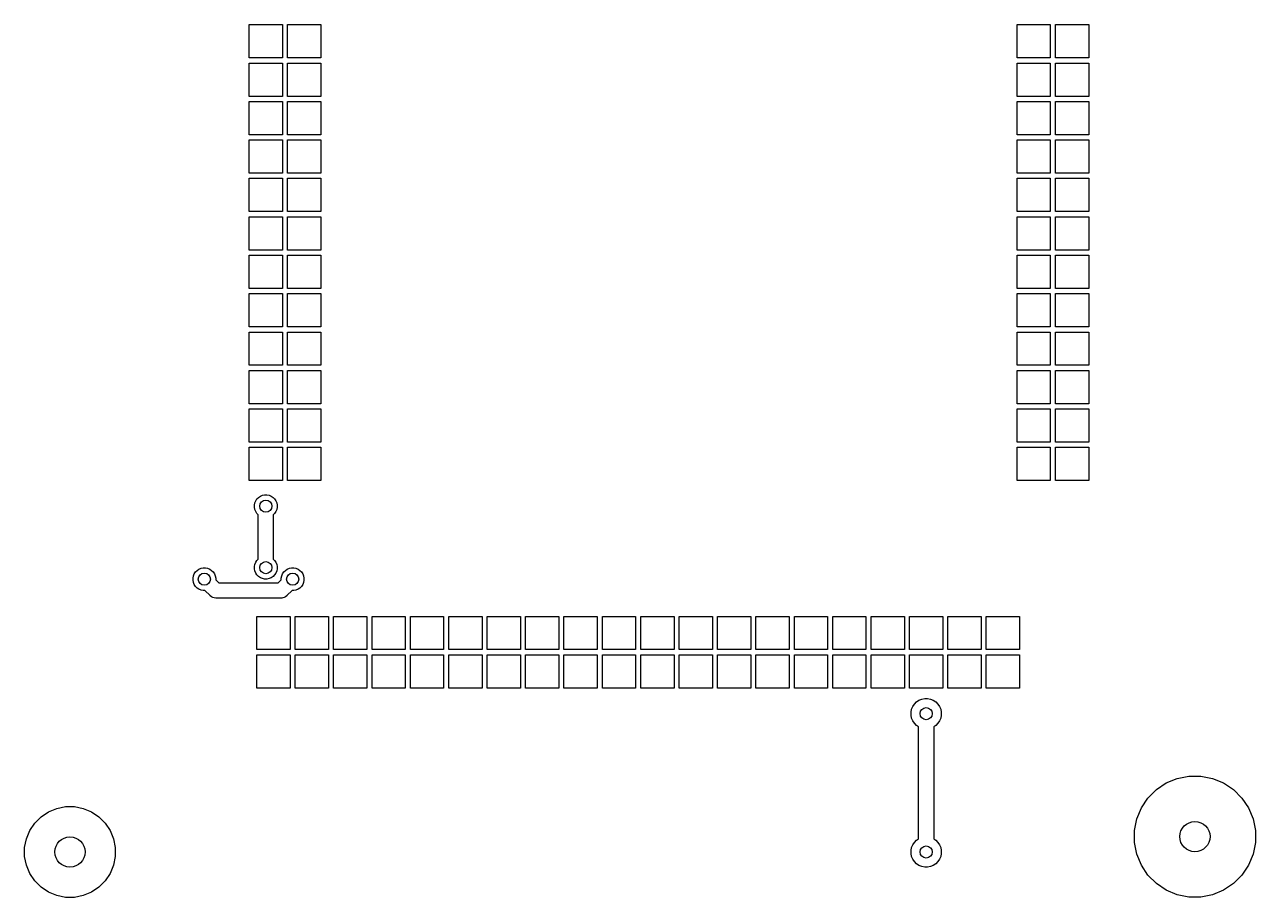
# Model space of a CAD drawing. Extents: x 44 to 125, y -151 to -14.
# Drawn here: x 43.7 to 125.2, y -151.1 to -93.4 of the extents above; entities that cross this region are included whole.
import ezdxf

# ---------------------------------------------------------------- set-up
doc = ezdxf.new("R2010")
doc.units = 0
doc.header["$MEASUREMENT"] = 0
doc.layers.add('BLACK', color=7, linetype='CONTINUOUS')

msp = doc.modelspace()

# ---------------------------------------------------------------- linework, layer by layer
at = {"layer": 'BLACK', "linetype": 'CONTINUOUS'}
for p, q in [((58.59, -95.588), (58.59, -93.388)), ((58.59, -93.388), (60.79, -93.388)), ((60.79, -93.388), (60.79, -95.588)), ((61.13, -95.588), (61.13, -93.388)), ((61.13, -93.388), (63.33, -93.388)), ((63.33, -93.388), (63.33, -95.588)), ((109.39, -95.588), (109.39, -93.388)), ((109.39, -93.388), (111.59, -93.388)), ((111.59, -93.388), (111.59, -95.588)), ((111.93, -95.588), (111.93, -93.388)), ((111.93, -93.388), (114.13, -93.388)), ((114.13, -93.388), (114.13, -95.588)), ((60.79, -95.588), (58.59, -95.588)), ((58.59, -98.128), (58.59, -95.928)), ((58.59, -95.928), (60.79, -95.928)), ((60.79, -95.928), (60.79, -98.128)), ((63.33, -95.588), (61.13, -95.588)), ((61.13, -98.128), (61.13, -95.928)), ((61.13, -95.928), (63.33, -95.928)), ((63.33, -95.928), (63.33, -98.128)), ((111.59, -95.588), (109.39, -95.588)), ((109.39, -98.128), (109.39, -95.928)), ((109.39, -95.928), (111.59, -95.928)), ((111.59, -95.928), (111.59, -98.128)), ((114.13, -95.588), (111.93, -95.588)), ((111.93, -98.128), (111.93, -95.928)), ((111.93, -95.928), (114.13, -95.928)), ((114.13, -95.928), (114.13, -98.128)), ((60.79, -98.128), (58.59, -98.128)), ((58.59, -100.668), (58.59, -98.468)), ((58.59, -98.468), (60.79, -98.468)), ((60.79, -98.468), (60.79, -100.668)), ((63.33, -98.128), (61.13, -98.128)), ((61.13, -100.668), (61.13, -98.468)), ((61.13, -98.468), (63.33, -98.468)), ((63.33, -98.468), (63.33, -100.668)), ((111.59, -98.128), (109.39, -98.128)), ((109.39, -100.668), (109.39, -98.468)), ((109.39, -98.468), (111.59, -98.468)), ((111.59, -98.468), (111.59, -100.668)), ((114.13, -98.128), (111.93, -98.128)), ((111.93, -100.668), (111.93, -98.468)), ((111.93, -98.468), (114.13, -98.468)), ((114.13, -98.468), (114.13, -100.668)), ((60.79, -100.668), (58.59, -100.668)), ((63.33, -100.668), (61.13, -100.668)), ((111.59, -100.668), (109.39, -100.668)), ((114.13, -100.668), (111.93, -100.668)), ((58.59, -103.208), (58.59, -101.008)), ((58.59, -101.008), (60.79, -101.008)), ((60.79, -101.008), (60.79, -103.208)), ((61.13, -103.208), (61.13, -101.008)), ((61.13, -101.008), (63.33, -101.008)), ((63.33, -101.008), (63.33, -103.208)), ((109.39, -103.208), (109.39, -101.008)), ((109.39, -101.008), (111.59, -101.008)), ((111.59, -101.008), (111.59, -103.208)), ((111.93, -103.208), (111.93, -101.008)), ((111.93, -101.008), (114.13, -101.008)), ((114.13, -101.008), (114.13, -103.208)), ((60.79, -103.208), (58.59, -103.208)), ((63.33, -103.208), (61.13, -103.208)), ((111.59, -103.208), (109.39, -103.208)), ((114.13, -103.208), (111.93, -103.208)), ((58.59, -105.748), (58.59, -103.548)), ((58.59, -103.548), (60.79, -103.548)), ((60.79, -103.548), (60.79, -105.748)), ((61.13, -105.748), (61.13, -103.548)), ((61.13, -103.548), (63.33, -103.548)), ((63.33, -103.548), (63.33, -105.748)), ((109.39, -105.748), (109.39, -103.548)), ((109.39, -103.548), (111.59, -103.548)), ((111.59, -103.548), (111.59, -105.748)), ((111.93, -105.748), (111.93, -103.548)), ((111.93, -103.548), (114.13, -103.548)), ((114.13, -103.548), (114.13, -105.748)), ((60.79, -105.748), (58.59, -105.748)), ((63.33, -105.748), (61.13, -105.748)), ((111.59, -105.748), (109.39, -105.748)), ((114.13, -105.748), (111.93, -105.748)), ((58.59, -108.288), (58.59, -106.088)), ((58.59, -106.088), (60.79, -106.088)), ((60.79, -106.088), (60.79, -108.288)), ((61.13, -108.288), (61.13, -106.088)), ((61.13, -106.088), (63.33, -106.088)), ((63.33, -106.088), (63.33, -108.288)), ((109.39, -108.288), (109.39, -106.088)), ((109.39, -106.088), (111.59, -106.088)), ((111.59, -106.088), (111.59, -108.288)), ((111.93, -108.288), (111.93, -106.088)), ((111.93, -106.088), (114.13, -106.088)), ((114.13, -106.088), (114.13, -108.288)), ((60.79, -108.288), (58.59, -108.288)), ((63.33, -108.288), (61.13, -108.288)), ((111.59, -108.288), (109.39, -108.288)), ((114.13, -108.288), (111.93, -108.288)), ((58.59, -110.828), (58.59, -108.628)), ((58.59, -108.628), (60.79, -108.628)), ((60.79, -108.628), (60.79, -110.828)), ((61.13, -110.828), (61.13, -108.628)), ((61.13, -108.628), (63.33, -108.628)), ((63.33, -108.628), (63.33, -110.828)), ((109.39, -110.828), (109.39, -108.628)), ((109.39, -108.628), (111.59, -108.628)), ((111.59, -108.628), (111.59, -110.828)), ((111.93, -110.828), (111.93, -108.628)), ((111.93, -108.628), (114.13, -108.628)), ((114.13, -108.628), (114.13, -110.828)), ((60.79, -110.828), (58.59, -110.828)), ((58.59, -113.368), (58.59, -111.168)), ((58.59, -111.168), (60.79, -111.168)), ((60.79, -111.168), (60.79, -113.368)), ((63.33, -110.828), (61.13, -110.828)), ((61.13, -113.368), (61.13, -111.168)), ((61.13, -111.168), (63.33, -111.168)), ((63.33, -111.168), (63.33, -113.368)), ((111.59, -110.828), (109.39, -110.828)), ((109.39, -113.368), (109.39, -111.168)), ((109.39, -111.168), (111.59, -111.168)), ((111.59, -111.168), (111.59, -113.368)), ((114.13, -110.828), (111.93, -110.828)), ((111.93, -113.368), (111.93, -111.168)), ((111.93, -111.168), (114.13, -111.168)), ((114.13, -111.168), (114.13, -113.368)), ((60.79, -113.368), (58.59, -113.368)), ((58.59, -115.908), (58.59, -113.708)), ((58.59, -113.708), (60.79, -113.708)), ((60.79, -113.708), (60.79, -115.908)), ((63.33, -113.368), (61.13, -113.368)), ((61.13, -115.908), (61.13, -113.708)), ((61.13, -113.708), (63.33, -113.708)), ((63.33, -113.708), (63.33, -115.908)), ((111.59, -113.368), (109.39, -113.368)), ((109.39, -115.908), (109.39, -113.708)), ((109.39, -113.708), (111.59, -113.708)), ((111.59, -113.708), (111.59, -115.908)), ((114.13, -113.368), (111.93, -113.368)), ((111.93, -115.908), (111.93, -113.708)), ((111.93, -113.708), (114.13, -113.708)), ((114.13, -113.708), (114.13, -115.908)), ((60.79, -115.908), (58.59, -115.908)), ((58.59, -118.448), (58.59, -116.248)), ((58.59, -116.248), (60.79, -116.248)), ((60.79, -116.248), (60.79, -118.448)), ((63.33, -115.908), (61.13, -115.908)), ((61.13, -118.448), (61.13, -116.248)), ((61.13, -116.248), (63.33, -116.248)), ((63.33, -116.248), (63.33, -118.448)), ((111.59, -115.908), (109.39, -115.908)), ((109.39, -118.448), (109.39, -116.248)), ((109.39, -116.248), (111.59, -116.248)), ((111.59, -116.248), (111.59, -118.448)), ((114.13, -115.908), (111.93, -115.908)), ((111.93, -118.448), (111.93, -116.248)), ((111.93, -116.248), (114.13, -116.248)), ((114.13, -116.248), (114.13, -118.448)), ((60.79, -118.448), (58.59, -118.448)), ((58.59, -120.988), (58.59, -118.788)), ((58.59, -118.788), (60.79, -118.788)), ((60.79, -118.788), (60.79, -120.988)), ((63.33, -118.448), (61.13, -118.448)), ((61.13, -120.988), (61.13, -118.788)), ((61.13, -118.788), (63.33, -118.788)), ((63.33, -118.788), (63.33, -120.988)), ((111.59, -118.448), (109.39, -118.448)), ((109.39, -120.988), (109.39, -118.788)), ((109.39, -118.788), (111.59, -118.788)), ((111.59, -118.788), (111.59, -120.988)), ((114.13, -118.448), (111.93, -118.448)), ((111.93, -120.988), (111.93, -118.788)), ((111.93, -118.788), (114.13, -118.788)), ((114.13, -118.788), (114.13, -120.988)), ((60.79, -120.988), (58.59, -120.988)), ((63.33, -120.988), (61.13, -120.988)), ((111.59, -120.988), (109.39, -120.988)), ((114.13, -120.988), (111.93, -120.988)), ((58.59, -123.528), (58.59, -121.328)), ((58.59, -121.328), (60.79, -121.328)), ((60.79, -121.328), (60.79, -123.528)), ((61.13, -123.528), (61.13, -121.328)), ((61.13, -121.328), (63.33, -121.328)), ((63.33, -121.328), (63.33, -123.528)), ((109.39, -123.528), (109.39, -121.328)), ((109.39, -121.328), (111.59, -121.328)), ((111.59, -121.328), (111.59, -123.528)), ((111.93, -123.528), (111.93, -121.328)), ((111.93, -121.328), (114.13, -121.328)), ((114.13, -121.328), (114.13, -123.528)), ((60.79, -123.528), (58.59, -123.528)), ((63.33, -123.528), (61.13, -123.528)), ((111.59, -123.528), (109.39, -123.528)), ((114.13, -123.528), (111.93, -123.528)), ((59.2119, -124.639), (59.3347, -124.557)), ((59.3347, -124.557), (59.4712, -124.501)), ((59.4712, -124.501), (59.6161, -124.472)), ((59.6161, -124.472), (59.7639, -124.472)), ((59.7639, -124.472), (59.9088, -124.501)), ((59.9088, -124.501), (60.0453, -124.557)), ((60.0453, -124.557), (60.1681, -124.639)), ((58.94, -125.148), (58.9688, -125.003)), ((58.94, -125.296), (58.94, -125.148)), ((58.9688, -125.441), (58.94, -125.296)), ((58.9688, -125.003), (59.0254, -124.867)), ((59.0254, -124.867), (59.1074, -124.744)), ((59.1074, -124.744), (59.2119, -124.639)), ((60.1681, -124.639), (60.2726, -124.744)), ((60.2726, -124.744), (60.3546, -124.867)), ((60.3546, -124.867), (60.4112, -125.003)), ((60.4112, -125.003), (60.44, -125.148)), ((60.44, -125.296), (60.4112, -125.441)), ((60.44, -125.148), (60.44, -125.296)), ((59.0254, -125.577), (58.9688, -125.441)), ((59.1074, -125.7), (59.0254, -125.577)), ((59.19, -125.783), (59.1074, -125.7)), ((59.19, -128.725), (59.19, -125.783)), ((60.2726, -125.7), (60.19, -125.783)), ((60.19, -125.783), (60.19, -128.725)), ((60.3546, -125.577), (60.2726, -125.7)), ((60.4112, -125.441), (60.3546, -125.577)), ((55.1479, -129.465), (55.2707, -129.383)), ((55.2707, -129.383), (55.4072, -129.327)), ((55.4072, -129.327), (55.5521, -129.298)), ((55.5521, -129.298), (55.6999, -129.298)), ((55.6999, -129.298), (55.8448, -129.327)), ((55.8448, -129.327), (55.9813, -129.383)), ((55.9813, -129.383), (56.1041, -129.465)), ((58.94, -129.212), (58.9688, -129.067)), ((58.94, -129.36), (58.94, -129.212)), ((58.9688, -129.505), (58.94, -129.36)), ((58.9688, -129.067), (59.0254, -128.931)), ((59.0254, -128.931), (59.1074, -128.808)), ((59.1074, -128.808), (59.19, -128.725)), ((60.19, -128.725), (60.2726, -128.808)), ((60.2726, -128.808), (60.3546, -128.931)), ((60.3546, -128.931), (60.4112, -129.067)), ((60.4112, -129.067), (60.44, -129.212)), ((60.44, -129.36), (60.4112, -129.505)), ((60.44, -129.212), (60.44, -129.36)), ((60.9899, -129.465), (61.1127, -129.383)), ((61.1127, -129.383), (61.2492, -129.327)), ((61.2492, -129.327), (61.3941, -129.298)), ((61.3941, -129.298), (61.5419, -129.298)), ((61.5419, -129.298), (61.6868, -129.327)), ((61.6868, -129.327), (61.8233, -129.383)), ((61.8233, -129.383), (61.9461, -129.465)), ((54.876, -129.974), (54.9048, -129.829)), ((54.876, -130.122), (54.876, -129.974)), ((54.9048, -130.267), (54.876, -130.122)), ((54.9048, -129.829), (54.9614, -129.693)), ((54.9614, -130.403), (54.9048, -130.267)), ((54.9614, -129.693), (55.0434, -129.57)), ((55.0434, -129.57), (55.1479, -129.465)), ((56.1041, -129.465), (56.2086, -129.57)), ((56.2086, -129.57), (56.2906, -129.693)), ((56.2906, -129.693), (56.3472, -129.829)), ((56.3472, -129.829), (56.376, -129.974)), ((56.376, -129.974), (56.376, -130.091)), ((56.376, -130.091), (56.5831, -130.298)), ((59.0254, -129.641), (58.9688, -129.505)), ((59.1074, -129.764), (59.0254, -129.641)), ((59.2119, -129.869), (59.1074, -129.764)), ((59.3347, -129.951), (59.2119, -129.869)), ((59.4712, -130.007), (59.3347, -129.951)), ((59.6161, -130.036), (59.4712, -130.007)), ((59.7639, -130.036), (59.6161, -130.036)), ((59.9088, -130.007), (59.7639, -130.036)), ((60.0453, -129.951), (59.9088, -130.007)), ((60.1681, -129.869), (60.0453, -129.951)), ((60.2726, -129.764), (60.1681, -129.869)), ((60.3546, -129.641), (60.2726, -129.764)), ((60.4112, -129.505), (60.3546, -129.641)), ((60.5109, -130.298), (60.718, -130.091)), ((60.718, -129.974), (60.7468, -129.829)), ((60.718, -130.091), (60.718, -129.974)), ((60.7468, -129.829), (60.8034, -129.693)), ((60.8034, -129.693), (60.8854, -129.57)), ((60.8854, -129.57), (60.9899, -129.465)), ((61.9461, -129.465), (62.0506, -129.57)), ((62.0506, -129.57), (62.1326, -129.693)), ((62.1326, -129.693), (62.1892, -129.829)), ((62.1892, -130.267), (62.1326, -130.403)), ((62.1892, -129.829), (62.218, -129.974)), ((62.218, -130.122), (62.1892, -130.267)), ((62.218, -129.974), (62.218, -130.122)), ((55.0434, -130.526), (54.9614, -130.403)), ((55.1479, -130.631), (55.0434, -130.526)), ((55.2707, -130.713), (55.1479, -130.631)), ((55.4072, -130.769), (55.2707, -130.713)), ((55.5521, -130.798), (55.4072, -130.769)), ((55.6689, -130.798), (55.5521, -130.798)), ((56.0051, -131.134), (55.6689, -130.798)), ((56.5831, -130.298), (60.5109, -130.298)), ((61.4251, -130.798), (61.0889, -131.134)), ((61.5419, -130.798), (61.4251, -130.798)), ((61.6868, -130.769), (61.5419, -130.798)), ((61.8233, -130.713), (61.6868, -130.769)), ((61.9461, -130.631), (61.8233, -130.713)), ((62.0506, -130.526), (61.9461, -130.631)), ((62.1326, -130.403), (62.0506, -130.526)), ((56.0207, -131.153), (56.0051, -131.134)), ((56.0969, -131.216), (56.0207, -131.153)), ((56.1837, -131.262), (56.0969, -131.216)), ((56.278, -131.291), (56.1837, -131.262)), ((56.376, -131.3), (56.278, -131.291)), ((56.4006, -131.298), (56.376, -131.3)), ((60.6934, -131.298), (56.4006, -131.298)), ((60.718, -131.3), (60.6934, -131.298)), ((60.7426, -131.298), (60.718, -131.3)), ((60.816, -131.291), (60.7426, -131.298)), ((60.9103, -131.262), (60.816, -131.291)), ((60.9971, -131.216), (60.9103, -131.262)), ((61.0733, -131.153), (60.9971, -131.216)), ((61.0889, -131.134), (61.0733, -131.153)), ((59.098, -134.704), (59.098, -132.504)), ((59.098, -132.504), (61.298, -132.504)), ((61.298, -132.504), (61.298, -134.704)), ((61.638, -134.704), (61.638, -132.504)), ((61.638, -132.504), (63.838, -132.504)), ((63.838, -132.504), (63.838, -134.704)), ((64.178, -134.704), (64.178, -132.504)), ((64.178, -132.504), (66.378, -132.504)), ((66.378, -132.504), (66.378, -134.704)), ((66.718, -134.704), (66.718, -132.504)), ((66.718, -132.504), (68.918, -132.504)), ((68.918, -132.504), (68.918, -134.704)), ((69.258, -134.704), (69.258, -132.504)), ((69.258, -132.504), (71.458, -132.504)), ((71.458, -132.504), (71.458, -134.704)), ((71.798, -134.704), (71.798, -132.504)), ((71.798, -132.504), (73.998, -132.504)), ((73.998, -132.504), (73.998, -134.704)), ((74.338, -134.704), (74.338, -132.504)), ((74.338, -132.504), (76.538, -132.504)), ((76.538, -132.504), (76.538, -134.704)), ((76.878, -134.704), (76.878, -132.504)), ((76.878, -132.504), (79.078, -132.504)), ((79.078, -132.504), (79.078, -134.704)), ((79.418, -134.704), (79.418, -132.504)), ((79.418, -132.504), (81.618, -132.504)), ((81.618, -132.504), (81.618, -134.704)), ((81.958, -134.704), (81.958, -132.504)), ((81.958, -132.504), (84.158, -132.504)), ((84.158, -132.504), (84.158, -134.704)), ((84.498, -134.704), (84.498, -132.504)), ((84.498, -132.504), (86.698, -132.504)), ((86.698, -132.504), (86.698, -134.704)), ((87.038, -134.704), (87.038, -132.504)), ((87.038, -132.504), (89.238, -132.504)), ((89.238, -132.504), (89.238, -134.704)), ((89.578, -134.704), (89.578, -132.504)), ((89.578, -132.504), (91.778, -132.504)), ((91.778, -132.504), (91.778, -134.704)), ((92.118, -134.704), (92.118, -132.504)), ((92.118, -132.504), (94.318, -132.504)), ((94.318, -132.504), (94.318, -134.704)), ((94.658, -134.704), (94.658, -132.504)), ((94.658, -132.504), (96.858, -132.504)), ((96.858, -132.504), (96.858, -134.704)), ((97.198, -134.704), (97.198, -132.504)), ((97.198, -132.504), (99.398, -132.504)), ((99.398, -132.504), (99.398, -134.704)), ((99.738, -134.704), (99.738, -132.504)), ((99.738, -132.504), (101.938, -132.504)), ((101.938, -132.504), (101.938, -134.704)), ((102.278, -134.704), (102.278, -132.504)), ((102.278, -132.504), (104.478, -132.504)), ((104.478, -132.504), (104.478, -134.704)), ((104.818, -134.704), (104.818, -132.504)), ((104.818, -132.504), (107.018, -132.504)), ((107.018, -132.504), (107.018, -134.704)), ((107.358, -134.704), (107.358, -132.504)), ((107.358, -132.504), (109.558, -132.504)), ((109.558, -132.504), (109.558, -134.704)), ((61.298, -134.704), (59.098, -134.704)), ((59.098, -137.244), (59.098, -135.044)), ((59.098, -135.044), (61.298, -135.044)), ((61.298, -135.044), (61.298, -137.244)), ((63.838, -134.704), (61.638, -134.704)), ((61.638, -137.244), (61.638, -135.044)), ((61.638, -135.044), (63.838, -135.044)), ((63.838, -135.044), (63.838, -137.244)), ((66.378, -134.704), (64.178, -134.704)), ((64.178, -137.244), (64.178, -135.044)), ((64.178, -135.044), (66.378, -135.044)), ((66.378, -135.044), (66.378, -137.244)), ((68.918, -134.704), (66.718, -134.704)), ((66.718, -137.244), (66.718, -135.044)), ((66.718, -135.044), (68.918, -135.044)), ((68.918, -135.044), (68.918, -137.244)), ((71.458, -134.704), (69.258, -134.704)), ((69.258, -137.244), (69.258, -135.044)), ((69.258, -135.044), (71.458, -135.044)), ((71.458, -135.044), (71.458, -137.244)), ((73.998, -134.704), (71.798, -134.704)), ((71.798, -137.244), (71.798, -135.044)), ((71.798, -135.044), (73.998, -135.044)), ((73.998, -135.044), (73.998, -137.244)), ((76.538, -134.704), (74.338, -134.704)), ((74.338, -137.244), (74.338, -135.044)), ((74.338, -135.044), (76.538, -135.044)), ((76.538, -135.044), (76.538, -137.244)), ((79.078, -134.704), (76.878, -134.704)), ((76.878, -137.244), (76.878, -135.044)), ((76.878, -135.044), (79.078, -135.044)), ((79.078, -135.044), (79.078, -137.244)), ((81.618, -134.704), (79.418, -134.704)), ((79.418, -137.244), (79.418, -135.044)), ((79.418, -135.044), (81.618, -135.044)), ((81.618, -135.044), (81.618, -137.244)), ((84.158, -134.704), (81.958, -134.704)), ((81.958, -137.244), (81.958, -135.044)), ((81.958, -135.044), (84.158, -135.044)), ((84.158, -135.044), (84.158, -137.244)), ((86.698, -134.704), (84.498, -134.704)), ((84.498, -137.244), (84.498, -135.044)), ((84.498, -135.044), (86.698, -135.044)), ((86.698, -135.044), (86.698, -137.244)), ((89.238, -134.704), (87.038, -134.704)), ((87.038, -137.244), (87.038, -135.044)), ((87.038, -135.044), (89.238, -135.044)), ((89.238, -135.044), (89.238, -137.244)), ((91.778, -134.704), (89.578, -134.704)), ((89.578, -137.244), (89.578, -135.044)), ((89.578, -135.044), (91.778, -135.044)), ((91.778, -135.044), (91.778, -137.244)), ((94.318, -134.704), (92.118, -134.704)), ((92.118, -137.244), (92.118, -135.044)), ((92.118, -135.044), (94.318, -135.044)), ((94.318, -135.044), (94.318, -137.244)), ((96.858, -134.704), (94.658, -134.704)), ((94.658, -137.244), (94.658, -135.044)), ((94.658, -135.044), (96.858, -135.044)), ((96.858, -135.044), (96.858, -137.244)), ((99.398, -134.704), (97.198, -134.704)), ((97.198, -137.244), (97.198, -135.044)), ((97.198, -135.044), (99.398, -135.044)), ((99.398, -135.044), (99.398, -137.244)), ((101.938, -134.704), (99.738, -134.704)), ((99.738, -137.244), (99.738, -135.044)), ((99.738, -135.044), (101.938, -135.044)), ((101.938, -135.044), (101.938, -137.244)), ((104.478, -134.704), (102.278, -134.704)), ((102.278, -137.244), (102.278, -135.044)), ((102.278, -135.044), (104.478, -135.044)), ((104.478, -135.044), (104.478, -137.244)), ((107.018, -134.704), (104.818, -134.704)), ((104.818, -137.244), (104.818, -135.044)), ((104.818, -135.044), (107.018, -135.044)), ((107.018, -135.044), (107.018, -137.244)), ((109.558, -134.704), (107.358, -134.704)), ((107.358, -137.244), (107.358, -135.044)), ((107.358, -135.044), (109.558, -135.044)), ((109.558, -135.044), (109.558, -137.244)), ((61.298, -137.244), (59.098, -137.244)), ((63.838, -137.244), (61.638, -137.244)), ((66.378, -137.244), (64.178, -137.244)), ((68.918, -137.244), (66.718, -137.244)), ((71.458, -137.244), (69.258, -137.244)), ((73.998, -137.244), (71.798, -137.244)), ((76.538, -137.244), (74.338, -137.244)), ((79.078, -137.244), (76.878, -137.244)), ((81.618, -137.244), (79.418, -137.244)), ((84.158, -137.244), (81.958, -137.244)), ((86.698, -137.244), (84.498, -137.244)), ((89.238, -137.244), (87.038, -137.244)), ((91.778, -137.244), (89.578, -137.244)), ((94.318, -137.244), (92.118, -137.244)), ((96.858, -137.244), (94.658, -137.244)), ((99.398, -137.244), (97.198, -137.244)), ((101.938, -137.244), (99.738, -137.244)), ((104.478, -137.244), (102.278, -137.244)), ((107.018, -137.244), (104.818, -137.244)), ((109.558, -137.244), (107.358, -137.244)), ((102.492, -138.464), (102.601, -138.301)), ((102.601, -138.301), (102.741, -138.161)), ((102.741, -138.161), (102.904, -138.052)), ((102.904, -138.052), (103.086, -137.976)), ((103.086, -137.976), (103.28, -137.938)), ((103.28, -137.938), (103.476, -137.938)), ((103.476, -137.938), (103.67, -137.976)), ((103.67, -137.976), (103.852, -138.052)), ((103.852, -138.052), (104.015, -138.161)), ((104.015, -138.161), (104.155, -138.301)), ((104.155, -138.301), (104.264, -138.464)), ((102.378, -138.84), (102.416, -138.646)), ((102.378, -139.036), (102.378, -138.84)), ((102.416, -139.23), (102.378, -139.036)), ((102.416, -138.646), (102.492, -138.464)), ((102.492, -139.412), (102.416, -139.23)), ((104.264, -138.464), (104.34, -138.646)), ((104.34, -139.23), (104.264, -139.412)), ((104.34, -138.646), (104.378, -138.84)), ((104.378, -139.036), (104.34, -139.23)), ((104.378, -138.84), (104.378, -139.036)), ((102.601, -139.575), (102.492, -139.412)), ((102.741, -139.715), (102.601, -139.575)), ((102.878, -139.807), (102.741, -139.715)), ((102.878, -147.213), (102.878, -139.807)), ((104.015, -139.715), (103.878, -139.807)), ((103.878, -139.807), (103.878, -147.213)), ((104.155, -139.575), (104.015, -139.715)), ((104.264, -139.412), (104.155, -139.575)), ((119.263, -143.521), (119.991, -143.22)), ((119.991, -143.22), (120.764, -143.066)), ((120.764, -143.066), (121.552, -143.066)), ((121.552, -143.066), (122.325, -143.22)), ((122.325, -143.22), (123.053, -143.521)), ((118.051, -144.516), (118.608, -143.959)), ((118.608, -143.959), (119.263, -143.521)), ((123.053, -143.521), (123.708, -143.959)), ((123.708, -143.959), (124.265, -144.516)), ((117.613, -145.171), (118.051, -144.516)), ((124.265, -144.516), (124.703, -145.171)), ((44.8236, -145.752), (45.315, -145.423)), ((45.315, -145.423), (45.8609, -145.197)), ((45.8609, -145.197), (46.4405, -145.082)), ((46.4405, -145.082), (47.0315, -145.082)), ((47.0315, -145.082), (47.6111, -145.197)), ((47.6111, -145.197), (48.157, -145.423)), ((48.157, -145.423), (48.6484, -145.752)), ((117.312, -145.899), (117.613, -145.171)), ((124.703, -145.171), (125.004, -145.899)), ((44.0774, -146.661), (44.4057, -146.17)), ((44.4057, -146.17), (44.8236, -145.752)), ((48.6484, -145.752), (49.0663, -146.17)), ((49.0663, -146.17), (49.3946, -146.661)), ((117.158, -146.672), (117.312, -145.899)), ((125.004, -145.899), (125.158, -146.672)), ((43.736, -147.787), (43.8513, -147.207)), ((43.8513, -147.207), (44.0774, -146.661)), ((49.3946, -146.661), (49.6207, -147.207)), ((49.6207, -147.207), (49.736, -147.787)), ((102.601, -147.445), (102.741, -147.305)), ((102.741, -147.305), (102.878, -147.213)), ((103.878, -147.213), (104.015, -147.305)), ((104.015, -147.305), (104.155, -147.445)), ((117.158, -147.46), (117.158, -146.672)), ((125.158, -146.672), (125.158, -147.46)), ((43.736, -148.377), (43.736, -147.787)), ((49.736, -147.787), (49.736, -148.377)), ((102.378, -147.984), (102.416, -147.79)), ((102.378, -148.18), (102.378, -147.984)), ((102.416, -148.374), (102.378, -148.18)), ((102.416, -147.79), (102.492, -147.608)), ((102.492, -147.608), (102.601, -147.445)), ((104.155, -147.445), (104.264, -147.608)), ((104.264, -147.608), (104.34, -147.79)), ((104.34, -147.79), (104.378, -147.984)), ((104.378, -148.18), (104.34, -148.374)), ((104.378, -147.984), (104.378, -148.18)), ((117.312, -148.233), (117.158, -147.46)), ((125.158, -147.46), (125.004, -148.233)), ((43.8513, -148.957), (43.736, -148.377)), ((44.0774, -149.503), (43.8513, -148.957)), ((49.6207, -148.957), (49.3946, -149.503)), ((49.736, -148.377), (49.6207, -148.957)), ((102.492, -148.556), (102.416, -148.374)), ((102.601, -148.719), (102.492, -148.556)), ((102.741, -148.859), (102.601, -148.719)), ((102.904, -148.968), (102.741, -148.859)), ((103.086, -149.044), (102.904, -148.968)), ((103.852, -148.968), (103.67, -149.044)), ((104.015, -148.859), (103.852, -148.968)), ((104.155, -148.719), (104.015, -148.859)), ((104.264, -148.556), (104.155, -148.719)), ((104.34, -148.374), (104.264, -148.556)), ((117.613, -148.961), (117.312, -148.233)), ((118.051, -149.616), (117.613, -148.961)), ((124.703, -148.961), (124.265, -149.616)), ((125.004, -148.233), (124.703, -148.961)), ((44.4057, -149.994), (44.0774, -149.503)), ((49.3946, -149.503), (49.0663, -149.994)), ((103.28, -149.082), (103.086, -149.044)), ((103.476, -149.082), (103.28, -149.082)), ((103.67, -149.044), (103.476, -149.082)), ((118.608, -150.173), (118.051, -149.616)), ((124.265, -149.616), (123.708, -150.173)), ((44.8236, -150.412), (44.4057, -149.994)), ((45.315, -150.741), (44.8236, -150.412)), ((48.6484, -150.412), (48.157, -150.741)), ((49.0663, -149.994), (48.6484, -150.412)), ((119.263, -150.611), (118.608, -150.173)), ((119.991, -150.912), (119.263, -150.611)), ((123.053, -150.611), (122.325, -150.912)), ((123.708, -150.173), (123.053, -150.611)), ((45.8609, -150.967), (45.315, -150.741)), ((46.4405, -151.082), (45.8609, -150.967)), ((47.0315, -151.082), (46.4405, -151.082)), ((47.6111, -150.967), (47.0315, -151.082)), ((48.157, -150.741), (47.6111, -150.967)), ((120.764, -151.066), (119.991, -150.912)), ((121.552, -151.066), (120.764, -151.066)), ((122.325, -150.912), (121.552, -151.066))]:
    msp.add_line(p, q, dxfattribs=at)
at = {"layer": 'BLACK'}
for centre, radius in [((59.69, -125.222), 0.4), ((59.69, -129.286), 0.4), ((55.626, -130.048), 0.4), ((61.468, -130.048), 0.4), ((103.378, -138.938), 0.4), ((121.158, -147.066), 1), ((46.736, -148.082), 1), ((103.378, -148.082), 0.4)]:
    msp.add_circle(centre, radius, dxfattribs=at)

doc.saveas('drawing.dxf')
